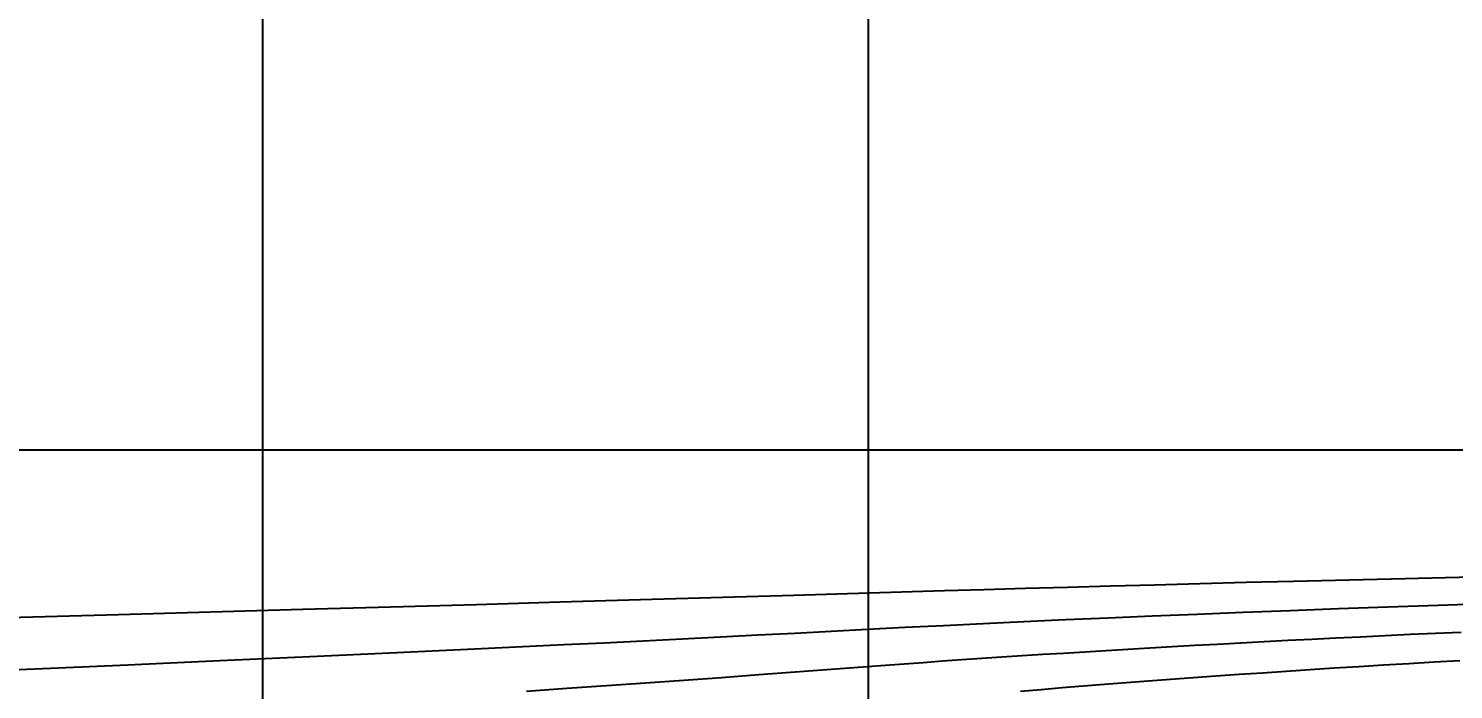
# Model space of a CAD drawing. Header units: millimetres. Extents: x -190954 to 154095, y 101 to 64253.
# Drawn here: x 38.79 to 50.67, y 134.82 to 140.33 of the extents above; entities that cross this region are included whole.
import ezdxf

# ---------------------------------------------------------------- set-up
doc = ezdxf.new("R2010")
doc.units = ezdxf.units.MM
for name, color, linetype in [('GRID', 179, 'Continuous'), ('WL14', 179, 'Continuous'), ('WL16', 179, 'Continuous'), ('WL18', 179, 'Continuous'), ('WL20', 179, 'Continuous')]:
    doc.layers.add(name, color=color, linetype=linetype)
doc.styles.add('SLDTEXTSTYLE0', font='TXT', dxfattribs={"width": 0.75})
doc.dimstyles.new('SLDDIMSTYLE0', dxfattribs={"dimtxt": 3.175, "dimasz": 3.302, "dimexe": 0, "dimexo": 0.0625, "dimgap": 0.79375, "dimtad": 0, "dimtih": 1, "dimtoh": 1, "dimlfac": 1500, "dimrnd": 1e-09, "dimzin": 4, "dimdsep": 46, "dimtxsty": 'SLDTEXTSTYLE0', "dimsah": 1, "dimcen": 0.09, "dimadec": 0, "dimazin": 1, "dimtfac": 1, "dimtofl": 0, "dimtmove": 0, "dimatfit": 3, "dimfxl": 0, "dimfrac": 2, "dimtolj": 1, "dimtzin": 12, "dimarcsym": 0})

# ---------------------------------------------------------------- blocks, each defined once
blk = doc.blocks.new('_D')
at = {"layer": 'WL20'}
for p, q in [((25.597, 126.417), (25.597, 168.839)), ((227.596, 126.417), (227.596, 168.839)), ((25.597, 165.664), (126.8, 165.664)), ((227.596, 165.664), (146.741, 165.664))]:
    blk.add_line(p, q, dxfattribs=at)
for points in [[(25.597, 165.664), (28.899, 165.156), (28.899, 166.172)], [(227.596, 165.664), (224.294, 166.172), (224.294, 165.156)]]:
    blk.add_solid(points, dxfattribs=at)
at = {"layer": 'WL20', "insert": (126.8, 167.237), "char_height": 3.175, "attachment_point": 1, "style": 'SLDTEXTSTYLE0'}
blk.add_mtext('302998.00', dxfattribs=at)

msp = doc.modelspace()

# ---------------------------------------------------------------- linework, layer by layer
at = {"layer": 'GRID', "color": 135}
for p, q in [((40.747268, 125.1466667), (40.747268, 154.8319333)), ((45.7972687, 125.1466667), (45.7972687, 154.8319333)), ((40.747268, 111.8133333), (40.747268, 138.48)), ((45.7972687, 111.8133333), (45.7972687, 138.48)), ((251.23, 136.8133333), (21.19727, 136.8133333))]:
    msp.add_line(p, q, dxfattribs=at)
at = {"layer": 'WL14', "color": 11}
for p, q in [((50.5109367, 135.050144), (50.724684, 135.0624967)), ((48.69266, 134.9329293), (48.885312, 134.94645)), ((48.885312, 134.94645), (49.0803093, 134.9598553)), ((49.0803093, 134.9598553), (49.2776527, 134.9731407)), ((49.2776527, 134.9731407), (49.47734, 134.986302)), ((49.47734, 134.986302), (49.6793727, 134.9993373)), ((49.6793727, 134.9993373), (49.8837487, 135.012242)), ((49.8837487, 135.012242), (50.0904687, 135.025014)), ((50.0904687, 135.025014), (50.2995313, 135.0376487)), ((50.2995313, 135.0376487), (50.5109367, 135.050144)), ((47.2359407, 134.8210413), (47.4098127, 134.8353513)), ((47.4098127, 134.8353513), (47.5860333, 134.8495773)), ((47.5860333, 134.8495773), (47.764602, 134.8637147)), ((47.764602, 134.8637147), (47.9455187, 134.8777587)), ((47.9455187, 134.8777587), (48.1287833, 134.8917067)), ((48.1287833, 134.8917067), (48.3143953, 134.9055533)), ((48.3143953, 134.9055533), (48.5023547, 134.919296)), ((48.5023547, 134.919296), (48.69266, 134.9329293)), ((47.0644173, 134.8066513), (47.2359407, 134.8210413))]:
    msp.add_line(p, q, dxfattribs=at)
at = {"layer": 'WL16', "color": 11}
for p, q in [((50.523418, 135.2893373), (50.7368747, 135.29892)), ((48.3282673, 135.177844), (48.5162507, 135.188398)), ((48.5162507, 135.188398), (48.706548, 135.1988753)), ((48.706548, 135.1988753), (48.8991593, 135.209274)), ((48.8991593, 135.209274), (49.0940853, 135.2195913)), ((49.0940853, 135.2195913), (49.2913273, 135.2298253)), ((49.2913273, 135.2298253), (49.4908847, 135.2399727)), ((49.4908847, 135.2399727), (49.6927587, 135.250032)), ((49.6927587, 135.250032), (49.8969487, 135.26)), ((49.8969487, 135.26), (50.1034553, 135.2698753)), ((50.1034553, 135.2698753), (50.312278, 135.2796547)), ((50.312278, 135.2796547), (50.523418, 135.2893373)), ((46.412892, 135.05751), (46.57549, 135.0687187)), ((46.57549, 135.0687187), (46.7403893, 135.0798827)), ((46.7403893, 135.0798827), (46.9075913, 135.090998)), ((46.9075913, 135.090998), (47.077098, 135.1020627)), ((47.077098, 135.1020627), (47.24891, 135.1130733)), ((47.24891, 135.1130733), (47.4230287, 135.1240273)), ((47.4230287, 135.1240273), (47.599456, 135.1349213)), ((47.599456, 135.1349213), (47.778192, 135.1457527)), ((47.778192, 135.1457527), (47.9592387, 135.1565187)), ((47.9592387, 135.1565187), (48.1425967, 135.1672167)), ((48.1425967, 135.1672167), (48.3282673, 135.177844)), ((44.5720287, 134.9210667), (44.8817167, 134.9438467)), ((44.8817167, 134.9438467), (45.1861973, 134.9666447)), ((45.1861973, 134.9666447), (45.4854713, 134.9894727)), ((45.4854713, 134.9894727), (45.7854773, 135.0122807)), ((45.7854773, 135.0122807), (45.938888, 135.0236407)), ((45.938888, 135.0236407), (46.0945927, 135.034968)), ((46.0945927, 135.034968), (46.2525933, 135.0462587)), ((46.2525933, 135.0462587), (46.412892, 135.05751)), ((42.945468, 134.8069727), (43.2811933, 134.82986)), ((43.2811933, 134.82986), (43.6117133, 134.8527)), ((43.6117133, 134.8527), (43.9370267, 134.8755073)), ((43.9370267, 134.8755073), (44.257132, 134.8982907)), ((44.257132, 134.8982907), (44.5720287, 134.9210667))]:
    msp.add_line(p, q, dxfattribs=at)
at = {"layer": 'WL18', "color": 11}
for p, q in [((50.5450647, 135.5231127), (50.9740387, 135.5374927)), ((47.4381267, 135.4019473), (47.7949653, 135.41758)), ((47.7949653, 135.41758), (48.1607973, 135.433098)), ((48.1607973, 135.433098), (48.5356313, 135.4484893)), ((48.5356313, 135.4484893), (48.9194747, 135.4637407)), ((48.9194747, 135.4637407), (49.312334, 135.4788407)), ((49.312334, 135.4788407), (49.714216, 135.4937767)), ((49.714216, 135.4937767), (50.1251247, 135.5085373)), ((50.1251247, 135.5085373), (50.5450647, 135.5231127)), ((45.1827513, 135.2904787), (45.4853387, 135.30652)), ((45.4853387, 135.30652), (45.7884907, 135.3225507)), ((45.7884907, 135.3225507), (46.1005127, 135.3385487)), ((46.1005127, 135.3385487), (46.421476, 135.354502)), ((46.421476, 135.354502), (46.751392, 135.3703947)), ((46.751392, 135.3703947), (47.090272, 135.3862147)), ((47.090272, 135.3862147), (47.4381267, 135.4019473)), ((42.9159647, 135.177352), (43.255694, 135.1936667)), ((43.255694, 135.1936667), (43.5901293, 135.209916)), ((43.5901293, 135.209916), (43.919266, 135.226108)), ((43.919266, 135.226108), (44.2431007, 135.24225)), ((44.2431007, 135.24225), (44.5616287, 135.2583533)), ((44.5616287, 135.2583533), (44.8748473, 135.274426)), ((44.8748473, 135.274426), (45.1827513, 135.2904787)), ((39.6208367, 135.0262107), (40.3899593, 135.0606127)), ((40.3899593, 135.0606127), (41.138042, 135.094498)), ((41.138042, 135.094498), (41.8650487, 135.1279273)), ((41.8650487, 135.1279273), (42.570944, 135.1609627)), ((42.570944, 135.1609627), (42.9159647, 135.177352)), ((38.019628, 134.955614), (39.6208367, 135.0262107))]:
    msp.add_line(p, q, dxfattribs=at)
at = {"layer": 'WL20', "color": 11}
for p, q in [((46.4286327, 135.644538), (46.7618327, 135.6541)), ((46.7618327, 135.6541), (47.1037373, 135.663734)), ((47.1037373, 135.663734), (47.4543493, 135.6734367)), ((47.4543493, 135.6734367), (47.813672, 135.683204)), ((47.813672, 135.683204), (48.181706, 135.6930347)), ((48.181706, 135.6930347), (48.5584553, 135.7029247)), ((48.5584553, 135.7029247), (48.9439213, 135.7128713)), ((48.9439213, 135.7128713), (49.338106, 135.7228727)), ((49.338106, 135.7228727), (50.15264, 135.7430273)), ((50.15264, 135.7430273), (51.0020693, 135.7633693)), ((42.5296987, 135.529192), (43.2227567, 135.549168)), ((43.2227567, 135.549168), (43.8945813, 135.5687787)), ((43.8945813, 135.5687787), (45.1744867, 135.6069627)), ((45.1744867, 135.6069627), (46.4286327, 135.644538)), ((37.925964, 135.4008347), (39.545318, 135.4453293)), ((39.545318, 135.4453293), (41.07992, 135.4880793)), ((41.07992, 135.4880793), (41.8154167, 135.5088333)), ((41.8154167, 135.5088333), (42.5296987, 135.529192))]:
    msp.add_line(p, q, dxfattribs=at)

# ---------------------------------------------------------------- dimensions: what is measured, and where the dimension line sits
at = {"layer": 'WL20'}
dim = msp.add_linear_dim(base=(25.5972687, 165.6644439), p1=(227.595936, 125.1466667), p2=(25.5972687, 125.1466667), dimstyle='SLDDIMSTYLE0', dxfattribs=at)
dim.commit()
dim.dimension.update_dxf_attribs({"geometry": '_D', "text_midpoint": (136.7707445, 165.6644439), "dimtype": 160})

doc.saveas('drawing.dxf')
